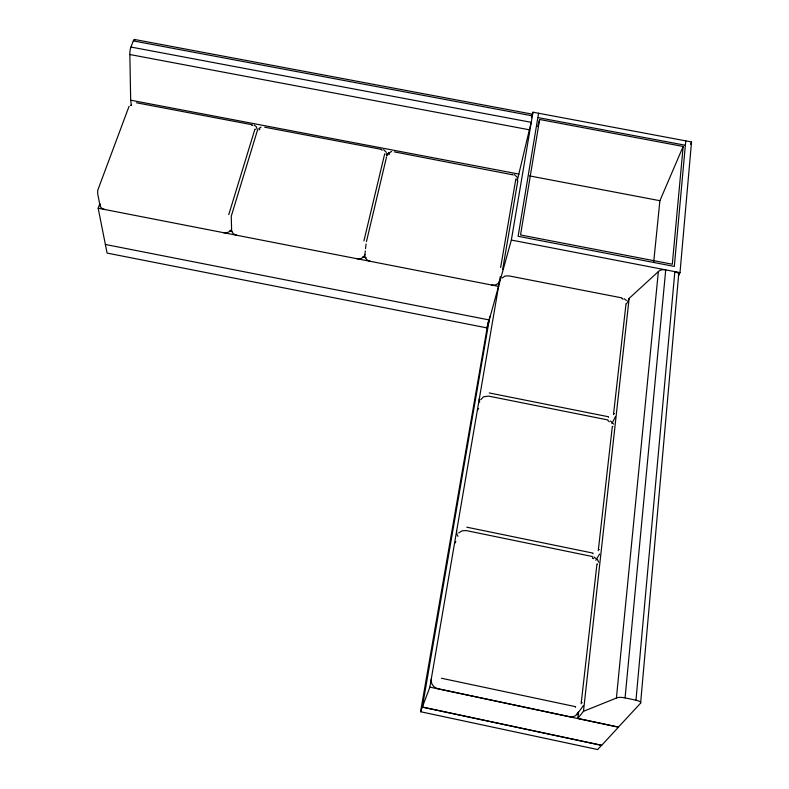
<?xml version="1.0" encoding="UTF-8"?>
<svg xmlns="http://www.w3.org/2000/svg" width="789" height="789" viewBox="0 0 789 789"><rect width="100%" height="100%" fill="white"/><g stroke="black" fill="none" stroke-linecap="round" stroke-linejoin="round"><path stroke-width="1.18" d="M621.998 298.498L623.103 299.327M608.072 420.784L609.236 421.721M592.5 557.606L592.44 558.237L593.722 558.661M678.372 275.943L680 272.629L691.539 141.951L532.979 112.196L531.431 117.719M640.609 703.137L678.589 275.489A5.316 3.018 3.4 0 0 674.851 271.633L635.973 700.188A6.381 1.884 8.6 0 1 640.609 703.137L618.458 727.073L577.804 718.434L578.495 712.309M685.769 140.866L674.319 266.435L518.107 236.296L538.571 113.241M683.166 146.458L672.307 264.236L520.543 234.964L539.627 119.484L683.166 146.458L659.9 200.702L653.726 261.81M635.973 700.188L625.066 697.89L665.738 269.868A6.312 3.59 3.7 0 0 658.361 271.594L629.139 298.38L627.147 302.887M577.804 718.434L583.475 711.313L616.406 698.038L658.361 271.594M370.337 261.337A6.835 5.651 6.5 0 1 364.922 254.502L365.297 250.991M365.544 248.653L366.047 243.969M581.138 703.808L596.957 563.928L597.549 564.076M598.269 550.623L612.323 426.425L612.885 426.573M613.487 414.57L626.042 303.578L626.584 303.716M583.475 711.313L629.139 298.38M575.447 707.339L575.536 706.668L441.436 678.244M608.467 417.312L608.536 416.77L489.229 392.952M592.933 553.71L593.012 553.119L466.743 527.18M513.235 175.02L512.219 174.27M99.878 203.601L98.181 208.217L107.077 253.072L487.03 327.918L511.351 240.053L532.979 112.196M502.682 269.345L517.821 180.78M422.332 707.141L429.877 687.13L618.448 727.192L601.603 745.388L422.332 707.141L489.851 316.32M500.63 267.501L515.868 178.876L516.381 179.014M429.877 687.13L500.236 276.732M420.576 711.727L422.352 707.023L601.612 745.27L597.658 749.55L420.576 711.727L488.164 321.922M366.451 241.612L386.531 157.001M363.916 240.931L384.687 153.875L385.2 154.013M517.189 180.908L531.165 122.315L130.954 47.044A5.799 1.479 -81.9 0 0 129.85 54.52L130.668 100.193L131.359 105.016M394.342 151.882L512.15 174.694M264.719 127.207L381.324 149.348M537.713 126.565L539.627 119.484M487.03 327.918L489.219 319.949M257.313 130.727L231.266 216.206L231.601 229.993A6.825 5.572 -0.8 0 0 236.799 235.27M228.761 214.657L254.926 129.149L255.439 129.288M136.497 102.787L251.849 124.701M532.24 114.671L532.447 114.178L134.386 39.45M129.071 106.288L97.757 190.248L97.649 193.473L100.045 205.722M130.954 47.044L133.311 40.9A4.862 1.233 -82 0 1 134.929 40.071M389.638 153.924L388.701 154.693M690.553 144.2L691.539 141.951M259.887 129.209L258.9 129.958M583.377 705.642L577.528 713.66M611.939 423.594L615.42 416.631M131.526 104.75L130.51 105.489M387.537 154.18L386.817 155.808L386.689 153.46M595.843 560.308L599.601 553.996M480.659 399.727L483.578 396.778L488.618 396.108L607.954 419.955M388.415 153.263L391.669 151.458M387.971 153.717L389.233 152.405M258.792 128.568L261.021 127.098M502.159 277.965L505.118 276.022L508.767 275.864L621.86 297.877M458.705 532.94L461.999 530.849L466.092 530.553L592.391 556.531M133.311 40.9L532.259 115.825L532.447 114.178M537.851 117.551L685.375 145.255M129.85 54.52L529.587 129.84M529.449 175.878L659.9 200.702M130.668 100.193L518.994 174.103M511.351 240.053L680 272.629M229.491 230.97L231.907 231.443M362.585 256.928L366.214 257.638M98.181 208.217L498.579 286.368M105.371 244.462L489.318 319.969M576.325 714.124L578.731 714.627M581.473 702.476L582.203 702.664M598.575 549.44L599.265 549.617M613.763 413.525L614.414 413.692M381.225 149.762L382.29 150.088M251.711 125.106L252.766 125.421M593.9 556.975L597.49 559.687L598.673 562.192M514.418 174.586L517.259 177.308M624.237 298.745L626.446 300.52M383.592 149.673L386.344 152.366M254.186 125.037L256.287 126.723L257.411 129.958M610.449 420.961L613.635 424.107M616.406 698.038A7.565 2.249 8.7 0 1 625.066 697.89M578.317 712.082A8.59 7.791 46.6 0 1 569.688 716.708L437.925 688.708A8.284 7.89 41 0 1 431.248 679.112M454.819 543.197A7.782 7.14 23.3 0 1 455.864 541.649M458.024 536.323A7.732 7.062 22.4 0 1 456.653 530.918M477.661 409.905A7.338 6.391 17.1 0 1 478.637 408.534M479.702 402.252A7.298 6.322 16.7 0 1 479.288 398.938M499.545 280.736A6.904 5.691 13.4 0 1 491.794 285.036M364.922 254.502A6.835 5.651 5.7 0 1 356.904 258.713M231.147 229.905A6.825 5.562 -1.5 0 1 223.514 232.686M104.75 209.499A6.854 5.454 -6.7 0 1 99.858 204.312"/></g></svg>
